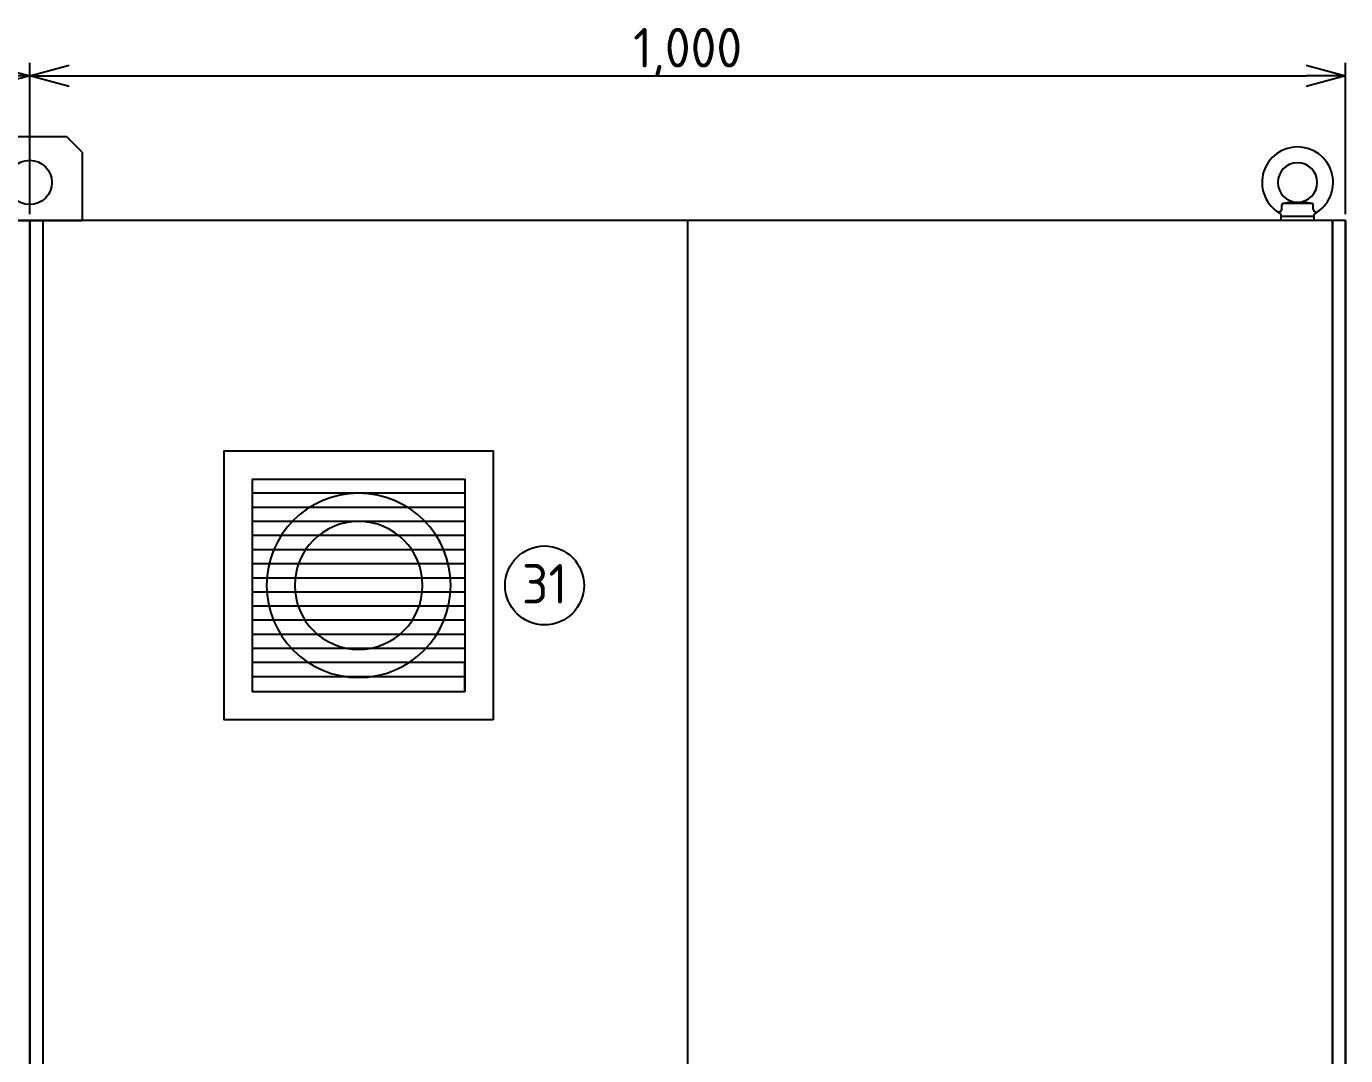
# Model space of a CAD drawing. Header units: inches. Extents: x 564911 to 603980, y 458630 to 507164.
# Drawn here: x 578906 to 579909, y 499518 to 500300 of the extents above; entities that cross this region are included whole.
import ezdxf
from ezdxf.enums import TextEntityAlignment as Align

# ---------------------------------------------------------------- set-up
doc = ezdxf.new("R2010")
doc.units = ezdxf.units.IN
doc.header["$MEASUREMENT"] = 0
doc.layers.add('ASHADE', color=7, linetype='Continuous')
doc.styles.add('ISO3098B', font='ISO3098B.shx')
doc.dimstyles.new('ISO-25', dxfattribs={"dimtxt": 2.5, "dimasz": 40, "dimexe": 1.25, "dimexo": 5, "dimtad": 1, "dimdec": 4, "dimdsep": 46, "dimlunit": 6, "dimtxsty": 'Standard', "dimcen": 2.5, "dimclrd": 3, "dimclre": 3, "dimadec": 0, "dimazin": 0, "dimtfac": 1, "dimtdec": 4, "dimtmove": 0, "dimatfit": 3, "dimfxl": 0, "dimtolj": 1, "dimtzin": 0, "dimarcsym": 0})

# ---------------------------------------------------------------- blocks, each defined once
blk = doc.blocks.new('_Open30')
at = {"color": 0, "linetype": 'ByBlock', "lineweight": -2}
for p, q in [((-1, 0.268), (0, 0)), ((0, 0), (-1, -0.268)), ((0, 0), (-1, 0))]:
    blk.add_line(p, q, dxfattribs=at)
blk = doc.blocks.new('*D51')
at = {"layer": 'ASHADE', "color": 3, "lineweight": -2}
for p, q in [((577908.9, 500157.6), (577908.9, 500272.6)), ((578908.9, 500157.6), (578908.9, 500272.6)), ((577938.9, 500262.6), (578878.9, 500262.6))]:
    blk.add_line(p, q, dxfattribs=at)
at = {"layer": 'DEFPOINTS', "color": 0}
for p in [(578908.9, 500262.6), (577908.9, 500152.6), (578908.9, 500152.6)]:
    blk.add_point(p, dxfattribs=at)
at = {"layer": 'ASHADE', "color": 3, "lineweight": -2, "xscale": 30, "yscale": 30, "zscale": 30, "rotation": 180}
blk.add_blockref('_Open30', (577908.9, 500262.6), dxfattribs=at)
at = {"layer": 'ASHADE', "color": 3, "lineweight": -2, "xscale": 30, "yscale": 30, "zscale": 30}
blk.add_blockref('_Open30', (578908.9, 500262.6), dxfattribs=at)
at = {"layer": 'ASHADE', "color": 0, "insert": (578408.9, 500280.5), "char_height": 30, "attachment_point": 5, "style": 'ISO3098B'}
blk.add_mtext('\\A1;1,000', dxfattribs=at)
blk = doc.blocks.new('*D56')
at = {"layer": 'ASHADE', "color": 3, "lineweight": -2}
for p, q in [((578908.9, 500157.6), (578908.9, 500272.6)), ((579908.9, 500157.6), (579908.9, 500272.6)), ((578938.9, 500262.6), (579878.9, 500262.6))]:
    blk.add_line(p, q, dxfattribs=at)
at = {"layer": 'DEFPOINTS', "color": 0}
for p in [(579908.9, 500262.6), (578908.9, 500152.6), (579908.9, 500152.6)]:
    blk.add_point(p, dxfattribs=at)
at = {"layer": 'ASHADE', "color": 3, "lineweight": -2, "xscale": 30, "yscale": 30, "zscale": 30, "rotation": 180}
blk.add_blockref('_Open30', (578908.9, 500262.6), dxfattribs=at)
at = {"layer": 'ASHADE', "color": 3, "lineweight": -2, "xscale": 30, "yscale": 30, "zscale": 30}
blk.add_blockref('_Open30', (579908.9, 500262.6), dxfattribs=at)
at = {"layer": 'ASHADE', "color": 0, "insert": (579408.9, 500280.5), "char_height": 30, "attachment_point": 5, "style": 'ISO3098B'}
blk.add_mtext('\\A1;1,000', dxfattribs=at)
blk = doc.blocks.new('FAN')
at = {"color": 7}
for p, q in [((59188.6, 45093.5), (59188.6, 45072)), ((59188.6, 45082.1), (59027.1, 45082.1)), ((59188.6, 45071.4), (59027.1, 45071.4)), ((59188.6, 45060.7), (59027.1, 45060.7)), ((59188.6, 45050), (59027.1, 45050)), ((59188.6, 45039.2), (59027.1, 45039.2)), ((59188.6, 45028.5), (59027.1, 45028.5)), ((59188.6, 45017.8), (59027.1, 45017.8)), ((59188.6, 45007.1), (59027.1, 45007.1)), ((59188.6, 44996.3), (59027.1, 44996.3)), ((59188.6, 44985.6), (59027.1, 44985.6)), ((59188.6, 44974.9), (59027.1, 44974.9)), ((59188.6, 44964.2), (59027.1, 44964.2)), ((59188.6, 44953.4), (59027.1, 44953.4)), ((59188.6, 44942.7), (59027.1, 44942.7))]:
    blk.add_line(p, q, dxfattribs=at)
for points in [[(59210.1, 45114.9), (59005.7, 45114.9), (59005.7, 44910.5), (59210.1, 44910.5)], [(59188.6, 45093.5), (59027.1, 45093.5), (59027.1, 44932), (59188.6, 44932)]]:
    blk.add_lwpolyline(points, close=True, dxfattribs=at)
at = {"color": 0}
for radius in [70, 48.6]:
    blk.add_circle((59107.9, 45012.7), radius, dxfattribs=at)

msp = doc.modelspace()

# ---------------------------------------------------------------- linework, layer by layer
for p, q in [((578880.89384, 500216.62646), (578936.89384, 500216.62418)), ((578948.89287, 500204.62321), (578936.89384, 500216.62418)), ((578948.89287, 500204.62321), (578948.88863, 500152.63321)), ((578868.89384, 500152.63646), (578948.88863, 500152.62995)), ((579408.89613, 500152.63646), (579408.89613, 498177.63646)), ((579884.88271, 500152.63646), (579859.88071, 500152.63646))]:
    msp.add_line(p, q)
at = {"color": 7}
for p, q in [((579860.40971, 500161.30646), (579860.40971, 500164.62646)), ((579867.30071, 500166.57646), (579861.40971, 500165.62646)), ((579883.35571, 500165.62646), (579861.40971, 500165.62646)), ((579883.35571, 500165.62646), (579877.45871, 500166.57646)), ((579884.35571, 500161.30646), (579884.35571, 500164.62646)), ((579859.88071, 500152.63646), (579859.88271, 500155.6348)), ((579884.88271, 500155.62646), (579859.88271, 500155.6348)), ((579885.31893, 500152.63646), (579861.31893, 500152.63646)), ((579884.88271, 500152.63646), (579884.88271, 500155.62646))]:
    msp.add_line(p, q, dxfattribs=at)
msp.add_circle((578908.89613, 500181.62646), 16.85976)
at = {"color": 3}
msp.add_circle((579300.18631, 499875.43646), 30, dxfattribs=at)
at = {"color": 7}
for centre, radius, start, end in [((579872.38143, 500181.62861), 26.99786, 89.99728074, 235.77260948), ((579872.384, 500181.62861), 26.99786, 304.22739052, 90.00271926), ((579872.38271, 500181.62646), 15, 90, 180), ((579872.38271, 500181.62646), 15, 0, 90), ((579872.38271, 500181.62646), 15, 180, 270), ((579872.38271, 500181.62646), 15, 270, 0), ((579867.28293, 500167.07631), 0.50017, 272.03815349, 89.56602353), ((579877.46121, 500167.07646), 0.50001, 89.71352349, 269.71352349), ((579854.67349, 500153.85539), 6.00631, 17.24739229, 65.16987888), ((579858.40971, 500161.30646), 2, 270, 0), ((579861.40971, 500164.62646), 1, 90, 180), ((579883.35571, 500164.62646), 1, 0, 90), ((579886.35571, 500161.30646), 2, 180, 270), ((579890.1098, 500153.84453), 6.02368, 114.94086664, 162.79318609)]:
    msp.add_arc(centre, radius, start, end, dxfattribs=at)
at = {"layer": 'ASHADE', "color": 7}
for p, q in [((578908.89613, 500152.63646), (577908.89613, 500152.63646)), ((578908.89613, 498152.63646), (578908.89613, 500152.63646)), ((578908.89613, 500152.63646), (578908.89613, 498152.63646)), ((579908.89613, 500152.63646), (578908.89613, 500152.63646)), ((578918.89613, 500152.63646), (578918.89613, 498177.63646)), ((579898.89613, 498177.63646), (579898.89613, 500152.63646)), ((579898.89613, 500152.63646), (579898.89613, 498177.63646)), ((579908.89613, 498152.63646), (579908.89613, 500152.63646)), ((579908.89613, 500152.63646), (579908.89613, 498152.63646))]:
    msp.add_line(p, q, dxfattribs=at)

# ---------------------------------------------------------------- block references
at = {"color": 0, "xscale": -1, "rotation": 180}
msp.add_blockref('FAN', (520051.00864, 544888.17002), dxfattribs=at)

# ---------------------------------------------------------------- texts
at = {"color": 3, "style": 'ISO3098B'}
msp.add_text('31', height=30, dxfattribs=at).set_placement((579300.18631, 499876.6791), align=Align.MIDDLE_CENTER)

# ---------------------------------------------------------------- dimensions: what is measured, and where the dimension line sits
at = {"layer": 'ASHADE', "color": 7}
for base, p1, p2, picture, middle in [((578908.89613, 500262.63646), (577908.89613, 500152.63646), (578908.89613, 500152.63646), '*D51', (578408.89613, 500280.51146)), ((579908.89613, 500262.63646), (578908.89613, 500152.63646), (579908.89613, 500152.63646), '*D56', (579408.89613, 500280.51146))]:
    dim = msp.add_linear_dim(base=base, p1=p1, p2=p2, dimstyle='ISO-25', override={"dimtxt": 30, "dimasz": 30, "dimexe": 10, "dimtxsty": 'ISO3098B', "dimblk1": 'Open30', "dimblk2": 'Open30', "dimsah": 1}, dxfattribs=at)
    dim.commit()
    dim.dimension.update_dxf_attribs({"geometry": picture, "text_midpoint": middle})

doc.saveas('drawing.dxf')
